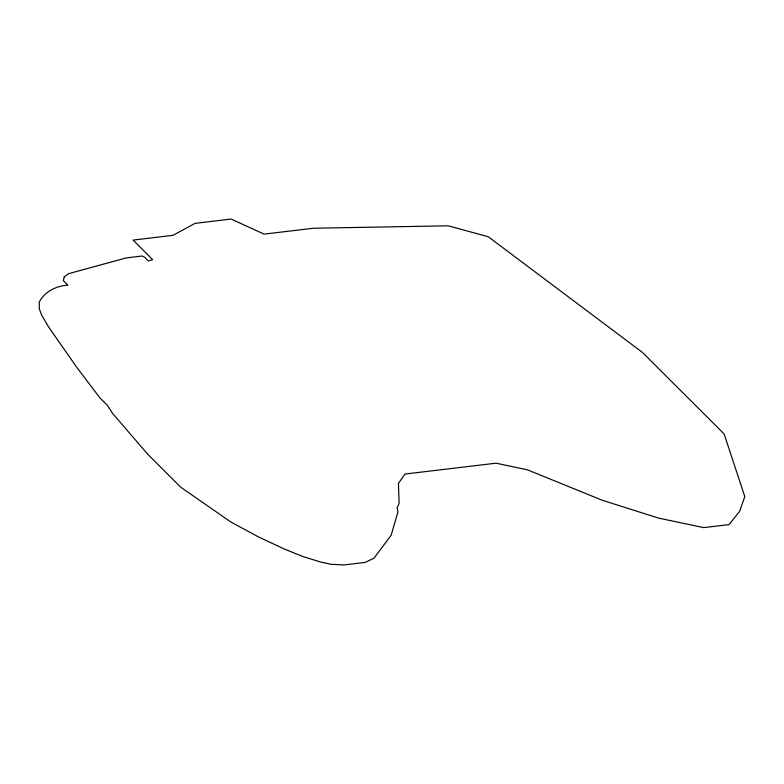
<?xml version="1.0" encoding="UTF-8"?>
<svg xmlns="http://www.w3.org/2000/svg" width="784" height="784" viewBox="0 0 784 784"><rect width="100%" height="100%" fill="white"/><g stroke="black" fill="none" stroke-linecap="round" stroke-linejoin="round"><path stroke-width="1.18" d="M64.2 276.85L63.386 280.633L67.953 285.19C56.595 285.65 44.325 291.756 39.2 302.252L39.337 308.945L41.728 315.295L48.647 327.036L77.195 367.921L99.94 397.939L107.29 405.279L112.651 413.452L147.51 454.005L180.741 487.207L230.849 522.007L258.367 536.854L284.729 549.221L302.751 556.483L320.254 561.922L331.113 564.294L344.156 564.931L365.011 562.442L373.988 558.188L391.177 535.178L397.978 511.746L397.116 507.816L399.115 503.426L398.429 483.414L404.956 474.046L496.115 463.187L527.505 469.851L602.083 500.182L658.531 518.097L703.699 527.622L729.071 524.604L739.626 511.315L744.8 496.595L724.132 433.983L642.547 352.496L488.236 236.739L448.183 225.802L313.453 228.242L264.041 234.132L231.202 219.069L195.059 223.371L172.941 235.337L133.074 240.09L152.645 259.641L148.362 260.935L144.775 257.348L142.12 256.015L126.116 257.926L68.571 273.685L64.2 276.85"/></g></svg>
